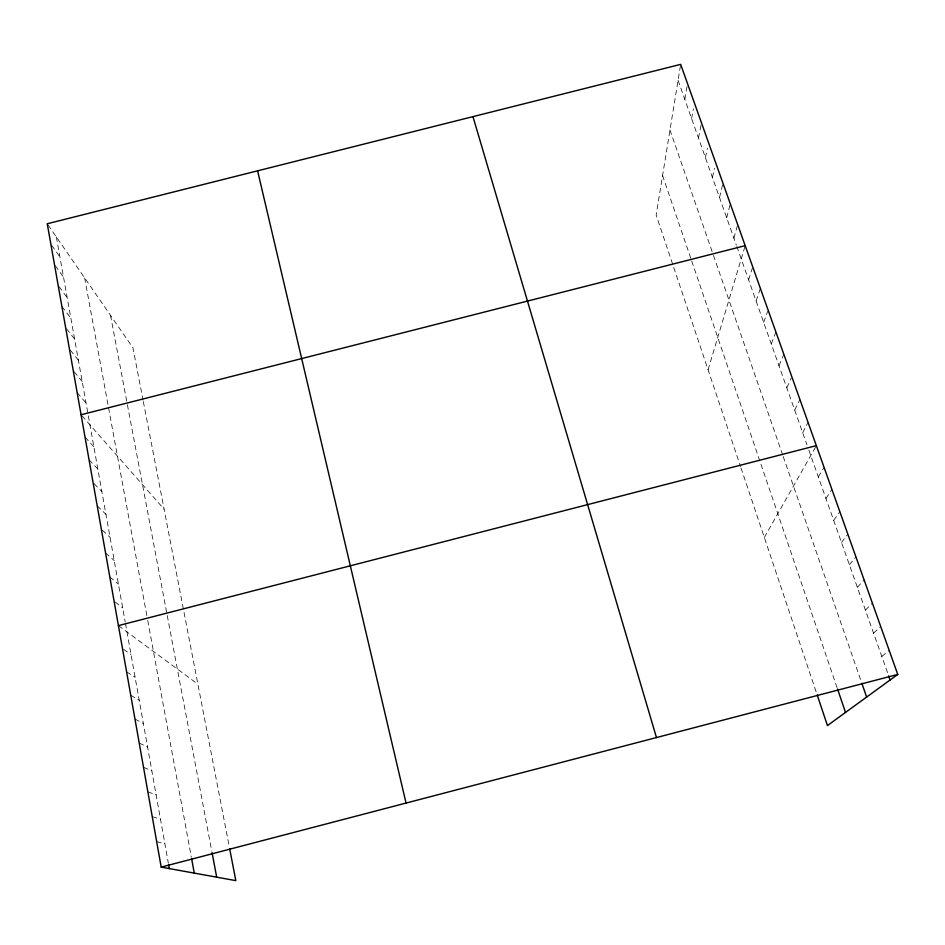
<?xml version="1.0" encoding="UTF-8"?>
<svg xmlns="http://www.w3.org/2000/svg" width="945" height="945" viewBox="0 0 945 945"><rect width="100%" height="100%" fill="white"/><g stroke="black" fill="none" stroke-linecap="round" stroke-linejoin="round"><path stroke-width="0.71" stroke-dasharray="4.72 3.54" d="M680.435 65.807L656.149 215.035L740.561 466.606M684.806 99.355L687.287 85.085M691.598 118.574L693.429 108.769M698.473 138.005L701.214 124.256M705.407 157.626L707.427 148.2M712.424 177.459L714.538 168.222M719.511 197.505L722.984 183.295M726.67 217.752L729.942 205.242M733.911 238.223L737.702 224.65M708.077 369.767L744.79 246.988M748.617 279.814L752.326 268.203M756.095 300.947L760.382 288.39M763.643 322.316L767.624 311.472M771.274 343.909L775.928 332.073M778.999 365.739L783.83 354.281M786.807 387.816L791.26 377.965M794.698 410.13L799.907 399.44M802.671 432.704L808.069 422.415M764.34 537.457L815.641 446.879M818.311 476.918L824.087 467.421M825.954 498.523L831.919 489.439M833.679 520.376L839.845 511.694M841.487 542.442L847.842 534.185M849.366 564.756L855.934 556.924M857.351 587.306L864.12 579.911M865.407 610.104L872.389 603.146M873.558 633.15L880.752 626.641M881.791 656.432L889.198 650.408M156.693 841.747L164.867 843.755M152.251 816.657L160.473 819.185M147.857 791.851L156.126 794.887M143.51 767.305L151.826 770.848M139.21 743.042L147.574 747.07M134.97 719.039L143.368 723.551M130.764 695.307L139.21 700.28M126.606 671.824L135.088 677.258M123.559 649.333L131.012 654.472M118.42 625.614L197.895 684.192M115.148 601.953L122.685 607.883M109.785 576.887L118.432 584.105M105.545 552.931L114.227 560.598M102.32 530.145L110.069 537.339M97.205 505.835L105.958 514.352M94.087 483.675L101.883 491.601M89.054 459.79L97.867 469.11M85.038 437.145L93.886 446.855M81.967 415.765L164.099 509.201M77.147 392.6L86.054 403.066M74.159 371.775L82.203 381.532M70.332 350.146L78.388 360.21M66.54 328.742L74.62 339.125M61.886 306.381L70.887 318.252M58.98 286.5L67.189 297.604M55.306 265.769L63.539 277.168M51.68 245.263L59.925 256.934M48.077 224.957L132.95 347.819L143.061 400.207M678.073 80.313L736.344 245.121M736.828 246.503L806.947 444.788M808.849 450.151L888.158 674.447M669.981 130.02L712.991 254.04M713.475 255.422L782.755 455.195M783.216 456.529L861.367 681.9M662.575 175.522L691.244 259.662M691.716 261.044L837.046 687.606M741.01 467.94L816.704 693.535M143.321 401.566L229.363 847.169M110.506 315.335L127.126 403.291M127.398 404.732L166.97 614.12M167.241 615.514L211.774 851.161M84.625 277.877L147.467 619.022M147.727 620.416L191.339 857.162M56.334 236.923L125.212 622.034M125.472 623.44L168.328 863.08"/><path stroke-width="1.42" d="M229.647 848.622L235.825 880.634L161.193 867.12L47.25 223.764L680.672 64.366L897.75 674.435L827.454 725.571L817.177 694.918M161.193 867.12L897.75 674.435M118.42 625.614L816.338 445.638M81.069 414.749L745.18 245.665M888.643 675.829L890.119 679.987M861.852 683.282L866.636 697.067M837.518 688.976L845.515 712.435M472.961 116.637L656.468 737.549M257.595 170.832L406.043 803.061M212.046 852.591L216.688 877.173M191.599 858.615L194.268 873.109M168.576 864.451L169.309 868.597"/></g></svg>
